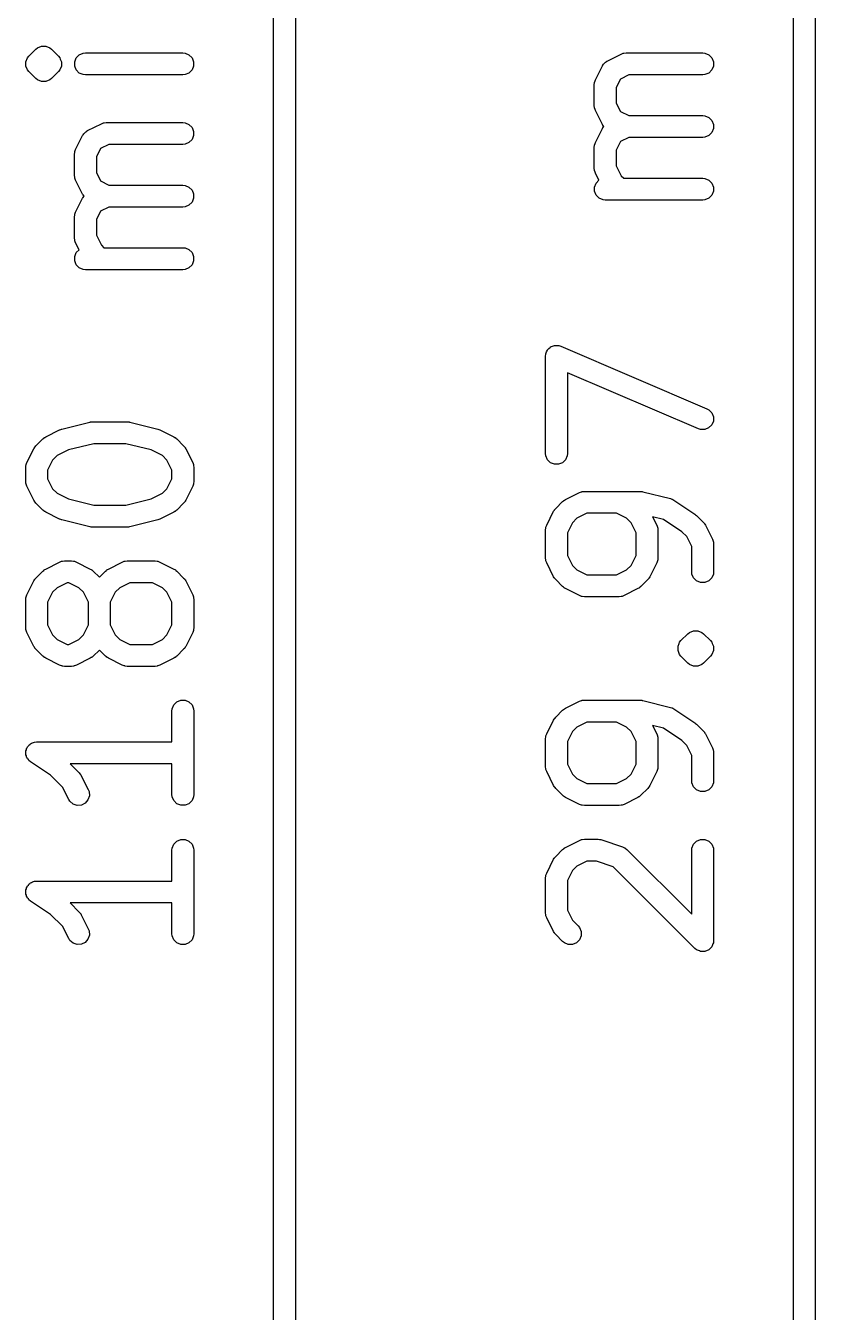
# Model space of a CAD drawing. Extents: x 0.01 to 1.92, y 0.01 to 1.48.
# Drawn here: x 1.6793 to 1.892, y 0.3537 to 0.7003 of the extents above; entities that cross this region are included whole.
import ezdxf

# ---------------------------------------------------------------- set-up
doc = ezdxf.new("R2010")
doc.units = 0
doc.header["$MEASUREMENT"] = 0
doc.layers.add('BLACK', color=7, linetype='CONTINUOUS')

msp = doc.modelspace()

# ---------------------------------------------------------------- linework, layer by layer
at = {"layer": 'BLACK', "linetype": 'CONTINUOUS'}
for p, q in [((1.74605, 0.02207), (1.74605, 1.17793)), ((1.75195, 1.17793), (1.75195, 0.02207)), ((1.88605, 0.02207), (1.88605, 1.17793)), ((1.89195, 1.17793), (1.89195, 0.02207)), ((1.68017, 0.69208), (1.68205, 0.69395)), ((1.68205, 0.69395), (1.68249, 0.69432)), ((1.68249, 0.69432), (1.68356, 0.69476)), ((1.68356, 0.69476), (1.68471, 0.69476)), ((1.68471, 0.69476), (1.68578, 0.69432)), ((1.68578, 0.69432), (1.68622, 0.69395)), ((1.68622, 0.69395), (1.6881, 0.69208)), ((1.67936, 0.69056), (1.67981, 0.69163)), ((1.67936, 0.68941), (1.67936, 0.69056)), ((1.67981, 0.69163), (1.68017, 0.69208)), ((1.6881, 0.69208), (1.68847, 0.69163)), ((1.68847, 0.69163), (1.68861, 0.69129)), ((1.68861, 0.69129), (1.68891, 0.69056)), ((1.68891, 0.69056), (1.68891, 0.68941)), ((1.69249, 0.69056), (1.69293, 0.69163)), ((1.69249, 0.68941), (1.69249, 0.69056)), ((1.69293, 0.69163), (1.69374, 0.69244)), ((1.69374, 0.69244), (1.69481, 0.69288)), ((1.69481, 0.69288), (1.69538, 0.69294)), ((1.69538, 0.69294), (1.72163, 0.69294)), ((1.72163, 0.69294), (1.72221, 0.69288)), ((1.72221, 0.69288), (1.72327, 0.69244)), ((1.72327, 0.69244), (1.72409, 0.69163)), ((1.72409, 0.69163), (1.72453, 0.69056)), ((1.72453, 0.69056), (1.72453, 0.68941)), ((1.83474, 0.68963), (1.83493, 0.68992)), ((1.83493, 0.68992), (1.83521, 0.69017)), ((1.83521, 0.69017), (1.83545, 0.69045)), ((1.83545, 0.69045), (1.83574, 0.69063)), ((1.83574, 0.69063), (1.8358, 0.69068)), ((1.8358, 0.69068), (1.83584, 0.69069)), ((1.83584, 0.69069), (1.83594, 0.69076)), ((1.83594, 0.69076), (1.83969, 0.69263)), ((1.83969, 0.69263), (1.84023, 0.69284)), ((1.84023, 0.69284), (1.84033, 0.69284)), ((1.84033, 0.69284), (1.84043, 0.69288)), ((1.84043, 0.69288), (1.84101, 0.69294)), ((1.84101, 0.69294), (1.86163, 0.69294)), ((1.86163, 0.69294), (1.86221, 0.69288)), ((1.86221, 0.69288), (1.86327, 0.69244)), ((1.86327, 0.69244), (1.86409, 0.69163)), ((1.86409, 0.69163), (1.86453, 0.69056)), ((1.86453, 0.69056), (1.86453, 0.68941)), ((1.67981, 0.68835), (1.67936, 0.68941)), ((1.68017, 0.6879), (1.67981, 0.68835)), ((1.68205, 0.68603), (1.68017, 0.6879)), ((1.6881, 0.6879), (1.68622, 0.68603)), ((1.68847, 0.68835), (1.6881, 0.6879)), ((1.68891, 0.68941), (1.68847, 0.68835)), ((1.69293, 0.68835), (1.69249, 0.68941)), ((1.69374, 0.68753), (1.69293, 0.68835)), ((1.69481, 0.68709), (1.69374, 0.68753)), ((1.69538, 0.68704), (1.69481, 0.68709)), ((1.72163, 0.68704), (1.69538, 0.68704)), ((1.72221, 0.68709), (1.72163, 0.68704)), ((1.72327, 0.68753), (1.72221, 0.68709)), ((1.72409, 0.68835), (1.72327, 0.68753)), ((1.72453, 0.68941), (1.72409, 0.68835)), ((1.83274, 0.68568), (1.83462, 0.68943)), ((1.83462, 0.68943), (1.83468, 0.68953)), ((1.83468, 0.68953), (1.83469, 0.68958)), ((1.83469, 0.68958), (1.83474, 0.68963)), ((1.84171, 0.68704), (1.83946, 0.68591)), ((1.86163, 0.68704), (1.84171, 0.68704)), ((1.86221, 0.68709), (1.86163, 0.68704)), ((1.86327, 0.68753), (1.86221, 0.68709)), ((1.86409, 0.68835), (1.86327, 0.68753)), ((1.86453, 0.68941), (1.86409, 0.68835)), ((1.68249, 0.68566), (1.68205, 0.68603)), ((1.68356, 0.68522), (1.68249, 0.68566)), ((1.68471, 0.68522), (1.68356, 0.68522)), ((1.68356, 0.68522), (1.68356, 0.68522)), ((1.68578, 0.68566), (1.68471, 0.68522)), ((1.68622, 0.68603), (1.68578, 0.68566)), ((1.83243, 0.68436), (1.83249, 0.68494)), ((1.83243, 0.67874), (1.83243, 0.68436)), ((1.83249, 0.68494), (1.83253, 0.68504)), ((1.83253, 0.68504), (1.83254, 0.68514)), ((1.83254, 0.68514), (1.83274, 0.68568)), ((1.83946, 0.68591), (1.83834, 0.68367)), ((1.83834, 0.68367), (1.83834, 0.67944)), ((1.83834, 0.67944), (1.83946, 0.67719)), ((1.83249, 0.67816), (1.83243, 0.67874)), ((1.83253, 0.67807), (1.83249, 0.67816)), ((1.83254, 0.67796), (1.83253, 0.67807)), ((1.83274, 0.67742), (1.83254, 0.67796)), ((1.83462, 0.67367), (1.83274, 0.67742)), ((1.83946, 0.67719), (1.84171, 0.67607)), ((1.84171, 0.67607), (1.86163, 0.67607)), ((1.86163, 0.67607), (1.86221, 0.67601)), ((1.86221, 0.67601), (1.86327, 0.67557)), ((1.69594, 0.67201), (1.69969, 0.67388)), ((1.69969, 0.67388), (1.70023, 0.67409)), ((1.70023, 0.67409), (1.70033, 0.6741)), ((1.70033, 0.6741), (1.70043, 0.67414)), ((1.70043, 0.67414), (1.70101, 0.67419)), ((1.70101, 0.67419), (1.72163, 0.67419)), ((1.72163, 0.67419), (1.72221, 0.67414)), ((1.72221, 0.67414), (1.72327, 0.6737)), ((1.72327, 0.6737), (1.72409, 0.67288)), ((1.72409, 0.67288), (1.72453, 0.67182)), ((1.83274, 0.66881), (1.83462, 0.67256)), ((1.83468, 0.67357), (1.83462, 0.67367)), ((1.83462, 0.67256), (1.83468, 0.67266)), ((1.83469, 0.67353), (1.83468, 0.67357)), ((1.83468, 0.67266), (1.83469, 0.6727)), ((1.83474, 0.67347), (1.83469, 0.67353)), ((1.83469, 0.6727), (1.83474, 0.67276)), ((1.83493, 0.67318), (1.83474, 0.67347)), ((1.83474, 0.67276), (1.83493, 0.67305)), ((1.835, 0.67312), (1.83493, 0.67318)), ((1.83493, 0.67305), (1.835, 0.67312)), ((1.86327, 0.67557), (1.86409, 0.67476)), ((1.86409, 0.67476), (1.86453, 0.67369)), ((1.86453, 0.67254), (1.86409, 0.67148)), ((1.86453, 0.67369), (1.86453, 0.67254)), ((1.69274, 0.66694), (1.69462, 0.67069)), ((1.69462, 0.67069), (1.69468, 0.67078)), ((1.69468, 0.67078), (1.69469, 0.67083)), ((1.69469, 0.67083), (1.69474, 0.67089)), ((1.69474, 0.67089), (1.69493, 0.67118)), ((1.69493, 0.67118), (1.69521, 0.67142)), ((1.69521, 0.67142), (1.69545, 0.6717)), ((1.69545, 0.6717), (1.69574, 0.67188)), ((1.69574, 0.67188), (1.6958, 0.67193)), ((1.6958, 0.67193), (1.69584, 0.67195)), ((1.69584, 0.67195), (1.69594, 0.67201)), ((1.72409, 0.6696), (1.72327, 0.66879)), ((1.72453, 0.67067), (1.72409, 0.6696)), ((1.72453, 0.67182), (1.72453, 0.67067)), ((1.83946, 0.66904), (1.83834, 0.66679)), ((1.84171, 0.67016), (1.83946, 0.66904)), ((1.86163, 0.67016), (1.84171, 0.67016)), ((1.86221, 0.67022), (1.86163, 0.67016)), ((1.86327, 0.67066), (1.86221, 0.67022)), ((1.86409, 0.67148), (1.86327, 0.67066)), ((1.69243, 0.66562), (1.69249, 0.66619)), ((1.69243, 0.65999), (1.69243, 0.66562)), ((1.69249, 0.66619), (1.69253, 0.66629)), ((1.69253, 0.66629), (1.69254, 0.6664)), ((1.69254, 0.6664), (1.69274, 0.66694)), ((1.69946, 0.66717), (1.69834, 0.66492)), ((1.70171, 0.66829), (1.69946, 0.66717)), ((1.72163, 0.66829), (1.70171, 0.66829)), ((1.72221, 0.66835), (1.72163, 0.66829)), ((1.72327, 0.66879), (1.72221, 0.66835)), ((1.83243, 0.66749), (1.83249, 0.66807)), ((1.83243, 0.66187), (1.83243, 0.66749)), ((1.83249, 0.66807), (1.83253, 0.66817)), ((1.83253, 0.66817), (1.83254, 0.66827)), ((1.83254, 0.66827), (1.83274, 0.66881)), ((1.83834, 0.66679), (1.83834, 0.66256)), ((1.69834, 0.66492), (1.69834, 0.66069)), ((1.83834, 0.66256), (1.83969, 0.65987)), ((1.69249, 0.65942), (1.69243, 0.65999)), ((1.69253, 0.65932), (1.69249, 0.65942)), ((1.69254, 0.65921), (1.69253, 0.65932)), ((1.69274, 0.65867), (1.69254, 0.65921)), ((1.69462, 0.65492), (1.69274, 0.65867)), ((1.69834, 0.66069), (1.69946, 0.65844)), ((1.83249, 0.66129), (1.83243, 0.66187)), ((1.83253, 0.66119), (1.83249, 0.66129)), ((1.83254, 0.66109), (1.83253, 0.66119)), ((1.83274, 0.66055), (1.83254, 0.66109)), ((1.83369, 0.65865), (1.83274, 0.66055)), ((1.83293, 0.65788), (1.83369, 0.65865)), ((1.83969, 0.65987), (1.84036, 0.6592)), ((1.84036, 0.6592), (1.86163, 0.6592)), ((1.86163, 0.6592), (1.86221, 0.65914)), ((1.86221, 0.65914), (1.86327, 0.6587)), ((1.86327, 0.6587), (1.86409, 0.65788)), ((1.69946, 0.65844), (1.70171, 0.65732)), ((1.70171, 0.65732), (1.72163, 0.65732)), ((1.72163, 0.65732), (1.72221, 0.65726)), ((1.72221, 0.65726), (1.72327, 0.65682)), ((1.72327, 0.65682), (1.72409, 0.65601)), ((1.72409, 0.65601), (1.72453, 0.65494)), ((1.83249, 0.65682), (1.83293, 0.65788)), ((1.83249, 0.65567), (1.83249, 0.65682)), ((1.83293, 0.6546), (1.83249, 0.65567)), ((1.86409, 0.65788), (1.86453, 0.65682)), ((1.86453, 0.65567), (1.86409, 0.6546)), ((1.86453, 0.65682), (1.86453, 0.65567)), ((1.69274, 0.65006), (1.69462, 0.65381)), ((1.69468, 0.65483), (1.69462, 0.65492)), ((1.69462, 0.65381), (1.69468, 0.65391)), ((1.69469, 0.65478), (1.69468, 0.65483)), ((1.69468, 0.65391), (1.69469, 0.65396)), ((1.69474, 0.65472), (1.69469, 0.65478)), ((1.69469, 0.65396), (1.69474, 0.65401)), ((1.69493, 0.65443), (1.69474, 0.65472)), ((1.69474, 0.65401), (1.69493, 0.6543)), ((1.695, 0.65437), (1.69493, 0.65443)), ((1.69493, 0.6543), (1.695, 0.65437)), ((1.72327, 0.65191), (1.72221, 0.65147)), ((1.72409, 0.65273), (1.72327, 0.65191)), ((1.72453, 0.65379), (1.72409, 0.65273)), ((1.72453, 0.65494), (1.72453, 0.65379)), ((1.83374, 0.65379), (1.83293, 0.6546)), ((1.83481, 0.65335), (1.83374, 0.65379)), ((1.83538, 0.65329), (1.83481, 0.65335)), ((1.86163, 0.65329), (1.83538, 0.65329)), ((1.86221, 0.65335), (1.86163, 0.65329)), ((1.86327, 0.65379), (1.86221, 0.65335)), ((1.86409, 0.6546), (1.86327, 0.65379)), ((1.69243, 0.64874), (1.69249, 0.64932)), ((1.69243, 0.64312), (1.69243, 0.64874)), ((1.69249, 0.64932), (1.69253, 0.64942)), ((1.69253, 0.64942), (1.69254, 0.64952)), ((1.69254, 0.64952), (1.69274, 0.65006)), ((1.69946, 0.65029), (1.69834, 0.64805)), ((1.70171, 0.65142), (1.69946, 0.65029)), ((1.72163, 0.65142), (1.70171, 0.65142)), ((1.72221, 0.65147), (1.72163, 0.65142)), ((1.69834, 0.64805), (1.69834, 0.64382)), ((1.69249, 0.64254), (1.69243, 0.64312)), ((1.69253, 0.64245), (1.69249, 0.64254)), ((1.69254, 0.64234), (1.69253, 0.64245)), ((1.69274, 0.6418), (1.69254, 0.64234)), ((1.69369, 0.6399), (1.69274, 0.6418)), ((1.69834, 0.64382), (1.69969, 0.64112)), ((1.69249, 0.63807), (1.69293, 0.63914)), ((1.69249, 0.63692), (1.69249, 0.63807)), ((1.69293, 0.63914), (1.69369, 0.6399)), ((1.69969, 0.64112), (1.70036, 0.64045)), ((1.70036, 0.64045), (1.72163, 0.64045)), ((1.72163, 0.64045), (1.72221, 0.64039)), ((1.72221, 0.64039), (1.72327, 0.63995)), ((1.72327, 0.63995), (1.72409, 0.63914)), ((1.72409, 0.63914), (1.72453, 0.63807)), ((1.72453, 0.63807), (1.72453, 0.63692)), ((1.69293, 0.63585), (1.69249, 0.63692)), ((1.69374, 0.63504), (1.69293, 0.63585)), ((1.69481, 0.6346), (1.69374, 0.63504)), ((1.69538, 0.63454), (1.69481, 0.6346)), ((1.72163, 0.63454), (1.69538, 0.63454)), ((1.72221, 0.6346), (1.72163, 0.63454)), ((1.72327, 0.63504), (1.72221, 0.6346)), ((1.72409, 0.63585), (1.72327, 0.63504)), ((1.72453, 0.63692), (1.72409, 0.63585)), ((1.82023, 0.61331), (1.82062, 0.6137)), ((1.82062, 0.6137), (1.82064, 0.61371)), ((1.82064, 0.61371), (1.82065, 0.61372)), ((1.82065, 0.61372), (1.82117, 0.61393)), ((1.82117, 0.61393), (1.82168, 0.61414)), ((1.82168, 0.61414), (1.8217, 0.61414)), ((1.8217, 0.61414), (1.82172, 0.61415)), ((1.82172, 0.61415), (1.82228, 0.61414)), ((1.82228, 0.61414), (1.82284, 0.61414)), ((1.82284, 0.61414), (1.82285, 0.61414)), ((1.82285, 0.61414), (1.82287, 0.61414)), ((1.82287, 0.61414), (1.82342, 0.61396)), ((1.82342, 0.61396), (1.86279, 0.59709)), ((1.81931, 0.61125), (1.81936, 0.61182)), ((1.81931, 0.585), (1.81931, 0.61125)), ((1.81936, 0.61182), (1.81937, 0.61184)), ((1.81937, 0.61186), (1.81959, 0.61237)), ((1.81937, 0.61184), (1.81937, 0.61186)), ((1.81959, 0.61237), (1.81981, 0.61289)), ((1.81981, 0.61289), (1.81982, 0.6129)), ((1.81982, 0.6129), (1.81983, 0.61292)), ((1.81983, 0.61292), (1.82023, 0.61331)), ((1.86047, 0.59166), (1.82521, 0.60677)), ((1.82521, 0.60677), (1.82521, 0.585)), ((1.86279, 0.59709), (1.8633, 0.59681)), ((1.8633, 0.59681), (1.86411, 0.59599)), ((1.68904, 0.59162), (1.69654, 0.59349)), ((1.69654, 0.59349), (1.69664, 0.59351)), ((1.69664, 0.59351), (1.69668, 0.59352)), ((1.69668, 0.59352), (1.6969, 0.59354)), ((1.6969, 0.59354), (1.69712, 0.59358)), ((1.69712, 0.59358), (1.69716, 0.59357)), ((1.69716, 0.59357), (1.69726, 0.59358)), ((1.69726, 0.59358), (1.70663, 0.59358)), ((1.70663, 0.59358), (1.70673, 0.59357)), ((1.70673, 0.59357), (1.70678, 0.59358)), ((1.70678, 0.59358), (1.70699, 0.59354)), ((1.70699, 0.59354), (1.70721, 0.59352)), ((1.70721, 0.59352), (1.70725, 0.59351)), ((1.70725, 0.59351), (1.70735, 0.59349)), ((1.70735, 0.59349), (1.71485, 0.59162)), ((1.86452, 0.59376), (1.86407, 0.59271)), ((1.86411, 0.59599), (1.86453, 0.59492)), ((1.86453, 0.59492), (1.86452, 0.59376)), ((1.6842, 0.58921), (1.68429, 0.58927)), ((1.68429, 0.58927), (1.68437, 0.58933)), ((1.68437, 0.58933), (1.68444, 0.58936)), ((1.68444, 0.58936), (1.68469, 0.58952)), ((1.68469, 0.58952), (1.68844, 0.59139)), ((1.68844, 0.59139), (1.68848, 0.59141)), ((1.68848, 0.59141), (1.6885, 0.59142)), ((1.6885, 0.59142), (1.68874, 0.59151)), ((1.68874, 0.59151), (1.68898, 0.5916)), ((1.68898, 0.5916), (1.689, 0.5916)), ((1.689, 0.5916), (1.68904, 0.59162)), ((1.71485, 0.59162), (1.71489, 0.5916)), ((1.71489, 0.5916), (1.71491, 0.5916)), ((1.71491, 0.5916), (1.71515, 0.59151)), ((1.71515, 0.59151), (1.71539, 0.59142)), ((1.71539, 0.59142), (1.71541, 0.59141)), ((1.71541, 0.59141), (1.71545, 0.59139)), ((1.71545, 0.59139), (1.7192, 0.58952)), ((1.7192, 0.58952), (1.71945, 0.58936)), ((1.71945, 0.58936), (1.71952, 0.58933)), ((1.71952, 0.58933), (1.7196, 0.58927)), ((1.7196, 0.58927), (1.71969, 0.58921)), ((1.86102, 0.59149), (1.86047, 0.59166)), ((1.86217, 0.59147), (1.86102, 0.59149)), ((1.86324, 0.5919), (1.86217, 0.59147)), ((1.86407, 0.59271), (1.86324, 0.5919)), ((1.67962, 0.58257), (1.68149, 0.58632)), ((1.68149, 0.58632), (1.68165, 0.58657)), ((1.68165, 0.58657), (1.68168, 0.58664)), ((1.68168, 0.58664), (1.68175, 0.58672)), ((1.68175, 0.58672), (1.6818, 0.58681)), ((1.6818, 0.58681), (1.68186, 0.58686)), ((1.68186, 0.58686), (1.68205, 0.58709)), ((1.68205, 0.58709), (1.68392, 0.58896)), ((1.68392, 0.58896), (1.68415, 0.58915)), ((1.68415, 0.58915), (1.6842, 0.58921)), ((1.69079, 0.58597), (1.68776, 0.58445)), ((1.69762, 0.58767), (1.69079, 0.58597)), ((1.70627, 0.58767), (1.69762, 0.58767)), ((1.7131, 0.58597), (1.70627, 0.58767)), ((1.71613, 0.58445), (1.7131, 0.58597)), ((1.71969, 0.58921), (1.71974, 0.58915)), ((1.71974, 0.58915), (1.71997, 0.58896)), ((1.71997, 0.58896), (1.72184, 0.58709)), ((1.72184, 0.58709), (1.72203, 0.58686)), ((1.72203, 0.58686), (1.72209, 0.58681)), ((1.72209, 0.58681), (1.72214, 0.58672)), ((1.72214, 0.58672), (1.72221, 0.58664)), ((1.72221, 0.58664), (1.72224, 0.58657)), ((1.72224, 0.58657), (1.7224, 0.58632)), ((1.7224, 0.58632), (1.72427, 0.58257)), ((1.67941, 0.58203), (1.67962, 0.58257)), ((1.68656, 0.58325), (1.68521, 0.58056)), ((1.68776, 0.58445), (1.68656, 0.58325)), ((1.71733, 0.58325), (1.71613, 0.58445)), ((1.71868, 0.58056), (1.71733, 0.58325)), ((1.72427, 0.58257), (1.72448, 0.58203)), ((1.81936, 0.58443), (1.81931, 0.585)), ((1.81981, 0.58336), (1.81936, 0.58443)), ((1.82062, 0.58255), (1.81981, 0.58336)), ((1.82168, 0.58211), (1.82062, 0.58255)), ((1.8239, 0.58255), (1.82284, 0.58211)), ((1.82472, 0.58336), (1.8239, 0.58255)), ((1.82516, 0.58443), (1.82472, 0.58336)), ((1.82521, 0.585), (1.82516, 0.58443)), ((1.67931, 0.58125), (1.67936, 0.58183)), ((1.67931, 0.5775), (1.67931, 0.58125)), ((1.67936, 0.58183), (1.67941, 0.58193)), ((1.67941, 0.58193), (1.67941, 0.58203)), ((1.68521, 0.58056), (1.68521, 0.5782)), ((1.71868, 0.5782), (1.71868, 0.58056)), ((1.72448, 0.58203), (1.72449, 0.58193)), ((1.72449, 0.58193), (1.72453, 0.58183)), ((1.72453, 0.58183), (1.72458, 0.58125)), ((1.72458, 0.58125), (1.72458, 0.5775)), ((1.82284, 0.58211), (1.82168, 0.58211)), ((1.67936, 0.57693), (1.67931, 0.5775)), ((1.67941, 0.57683), (1.67936, 0.57693)), ((1.67941, 0.57672), (1.67941, 0.57683)), ((1.67962, 0.57618), (1.67941, 0.57672)), ((1.68149, 0.57243), (1.67962, 0.57618)), ((1.68521, 0.5782), (1.68656, 0.5755)), ((1.68656, 0.5755), (1.68776, 0.57431)), ((1.71613, 0.57431), (1.71733, 0.5755)), ((1.71733, 0.5755), (1.71868, 0.5782)), ((1.72427, 0.57618), (1.7224, 0.57243)), ((1.72448, 0.57672), (1.72427, 0.57618)), ((1.72449, 0.57683), (1.72448, 0.57672)), ((1.72453, 0.57693), (1.72449, 0.57683)), ((1.72458, 0.5775), (1.72453, 0.57693)), ((1.68165, 0.57218), (1.68149, 0.57243)), ((1.68168, 0.57211), (1.68165, 0.57218)), ((1.68175, 0.57203), (1.68168, 0.57211)), ((1.6818, 0.57194), (1.68175, 0.57203)), ((1.68186, 0.57189), (1.6818, 0.57194)), ((1.68776, 0.57431), (1.69079, 0.57279)), ((1.69079, 0.57279), (1.69762, 0.57108)), ((1.70627, 0.57108), (1.7131, 0.57279)), ((1.7131, 0.57279), (1.71613, 0.57431)), ((1.72209, 0.57194), (1.72203, 0.57189)), ((1.72214, 0.57203), (1.72209, 0.57194)), ((1.72221, 0.57211), (1.72214, 0.57203)), ((1.72224, 0.57218), (1.72221, 0.57211)), ((1.7224, 0.57243), (1.72224, 0.57218)), ((1.82205, 0.57022), (1.82392, 0.57209)), ((1.82392, 0.57209), (1.82415, 0.57228)), ((1.82415, 0.57228), (1.8242, 0.57234)), ((1.8242, 0.57234), (1.82429, 0.57239)), ((1.82429, 0.57239), (1.82437, 0.57246)), ((1.82437, 0.57246), (1.82444, 0.57249)), ((1.82444, 0.57249), (1.82469, 0.57264)), ((1.82469, 0.57264), (1.82844, 0.57452)), ((1.82844, 0.57452), (1.82898, 0.57473)), ((1.82898, 0.57473), (1.82909, 0.57473)), ((1.82909, 0.57473), (1.82918, 0.57477)), ((1.82918, 0.57477), (1.82976, 0.57483)), ((1.82976, 0.57483), (1.84476, 0.57483)), ((1.84476, 0.57483), (1.84486, 0.57482)), ((1.84486, 0.57482), (1.8449, 0.57483)), ((1.8449, 0.57483), (1.84512, 0.5748)), ((1.84512, 0.5748), (1.84533, 0.57477)), ((1.84533, 0.57477), (1.84537, 0.57476)), ((1.84537, 0.57476), (1.84547, 0.57474)), ((1.84547, 0.57474), (1.85297, 0.57287)), ((1.85297, 0.57287), (1.85331, 0.57275)), ((1.85331, 0.57275), (1.85338, 0.57273)), ((1.85338, 0.57273), (1.85345, 0.5727)), ((1.85345, 0.5727), (1.85352, 0.57267)), ((1.85352, 0.57267), (1.85358, 0.57263)), ((1.85358, 0.57263), (1.85389, 0.57246)), ((1.85389, 0.57246), (1.85952, 0.56871)), ((1.68205, 0.57167), (1.68186, 0.57189)), ((1.68392, 0.56979), (1.68205, 0.57167)), ((1.68415, 0.5696), (1.68392, 0.56979)), ((1.6842, 0.56955), (1.68415, 0.5696)), ((1.68429, 0.56949), (1.6842, 0.56955)), ((1.68437, 0.56942), (1.68429, 0.56949)), ((1.68444, 0.56939), (1.68437, 0.56942)), ((1.68469, 0.56924), (1.68444, 0.56939)), ((1.68844, 0.56736), (1.68469, 0.56924)), ((1.69762, 0.57108), (1.70627, 0.57108)), ((1.7192, 0.56924), (1.71545, 0.56736)), ((1.71945, 0.56939), (1.7192, 0.56924)), ((1.71952, 0.56942), (1.71945, 0.56939)), ((1.7196, 0.56949), (1.71952, 0.56942)), ((1.71969, 0.56955), (1.7196, 0.56949)), ((1.71974, 0.5696), (1.71969, 0.56955)), ((1.71997, 0.56979), (1.71974, 0.5696)), ((1.72184, 0.57167), (1.71997, 0.56979)), ((1.72203, 0.57189), (1.72184, 0.57167)), ((1.81962, 0.5657), (1.82149, 0.56945)), ((1.82149, 0.56945), (1.82165, 0.5697)), ((1.82165, 0.5697), (1.82168, 0.56977)), ((1.82168, 0.56977), (1.82175, 0.56985)), ((1.82175, 0.56985), (1.8218, 0.56994)), ((1.8218, 0.56994), (1.82186, 0.56999)), ((1.82186, 0.56999), (1.82205, 0.57022)), ((1.83046, 0.56893), (1.82776, 0.56758)), ((1.83844, 0.56893), (1.83046, 0.56893)), ((1.84113, 0.56758), (1.83844, 0.56893)), ((1.85952, 0.56871), (1.85952, 0.56871)), ((1.85952, 0.56871), (1.85952, 0.56871)), ((1.85952, 0.56871), (1.85974, 0.56853)), ((1.85974, 0.56853), (1.85997, 0.56834)), ((1.68848, 0.56735), (1.68844, 0.56736)), ((1.6885, 0.56733), (1.68848, 0.56735)), ((1.68874, 0.56725), (1.6885, 0.56733)), ((1.68898, 0.56716), (1.68874, 0.56725)), ((1.689, 0.56715), (1.68898, 0.56716)), ((1.68904, 0.56714), (1.689, 0.56715)), ((1.69654, 0.56526), (1.68904, 0.56714)), ((1.69664, 0.56525), (1.69654, 0.56526)), ((1.69668, 0.56523), (1.69664, 0.56525)), ((1.6969, 0.56521), (1.69668, 0.56523)), ((1.69712, 0.56518), (1.6969, 0.56521)), ((1.69716, 0.56519), (1.69712, 0.56518)), ((1.69726, 0.56518), (1.69716, 0.56519)), ((1.70663, 0.56518), (1.69726, 0.56518)), ((1.70673, 0.56519), (1.70663, 0.56518)), ((1.70678, 0.56518), (1.70673, 0.56519)), ((1.70699, 0.56521), (1.70678, 0.56518)), ((1.70721, 0.56523), (1.70699, 0.56521)), ((1.70725, 0.56525), (1.70721, 0.56523)), ((1.70735, 0.56526), (1.70725, 0.56525)), ((1.71485, 0.56714), (1.70735, 0.56526)), ((1.71489, 0.56715), (1.71485, 0.56714)), ((1.71491, 0.56716), (1.71489, 0.56715)), ((1.71515, 0.56725), (1.71491, 0.56716)), ((1.71539, 0.56733), (1.71515, 0.56725)), ((1.71541, 0.56735), (1.71539, 0.56733)), ((1.71545, 0.56736), (1.71541, 0.56735)), ((1.81936, 0.56496), (1.81941, 0.56505)), ((1.81941, 0.56516), (1.81962, 0.5657)), ((1.81941, 0.56505), (1.81941, 0.56516)), ((1.82656, 0.56638), (1.82521, 0.56368)), ((1.82776, 0.56758), (1.82656, 0.56638)), ((1.84233, 0.56638), (1.84113, 0.56758)), ((1.84368, 0.56368), (1.84233, 0.56638)), ((1.85104, 0.56726), (1.84813, 0.56799)), ((1.84813, 0.56799), (1.84927, 0.5657)), ((1.84927, 0.5657), (1.84948, 0.56516)), ((1.84948, 0.56516), (1.84949, 0.56505)), ((1.84949, 0.56505), (1.84953, 0.56496)), ((1.856, 0.56396), (1.85104, 0.56726)), ((1.85997, 0.56834), (1.85997, 0.56834)), ((1.85997, 0.56834), (1.85997, 0.56834)), ((1.85997, 0.56834), (1.86184, 0.56647)), ((1.86184, 0.56647), (1.86203, 0.56624)), ((1.86203, 0.56624), (1.86209, 0.56619)), ((1.86209, 0.56619), (1.86214, 0.5661)), ((1.86214, 0.5661), (1.86221, 0.56602)), ((1.86221, 0.56602), (1.86224, 0.56595)), ((1.86224, 0.56595), (1.8624, 0.5657)), ((1.8624, 0.5657), (1.86427, 0.56195)), ((1.81931, 0.56438), (1.81936, 0.56496)), ((1.81931, 0.55688), (1.81931, 0.56438)), ((1.82521, 0.56368), (1.82521, 0.55758)), ((1.84368, 0.55758), (1.84368, 0.56368)), ((1.84953, 0.56496), (1.84959, 0.56438)), ((1.84959, 0.56438), (1.84959, 0.55688)), ((1.85733, 0.56263), (1.856, 0.56396)), ((1.85868, 0.55993), (1.85733, 0.56263)), ((1.86427, 0.56195), (1.86448, 0.56141)), ((1.85868, 0.55313), (1.85868, 0.55993)), ((1.86448, 0.56141), (1.86449, 0.5613)), ((1.86449, 0.5613), (1.86453, 0.56121)), ((1.86453, 0.56121), (1.86458, 0.56063)), ((1.86458, 0.56063), (1.86458, 0.55313)), ((1.68469, 0.5539), (1.68844, 0.55577)), ((1.68844, 0.55577), (1.68898, 0.55598)), ((1.68898, 0.55598), (1.68909, 0.55599)), ((1.68909, 0.55599), (1.68918, 0.55603)), ((1.68918, 0.55603), (1.68976, 0.55608)), ((1.68976, 0.55608), (1.69163, 0.55608)), ((1.69163, 0.55608), (1.69221, 0.55603)), ((1.69221, 0.55603), (1.69231, 0.55599)), ((1.69231, 0.55599), (1.69241, 0.55598)), ((1.69241, 0.55598), (1.69295, 0.55577)), ((1.69295, 0.55577), (1.6967, 0.5539)), ((1.70156, 0.5539), (1.70531, 0.55577)), ((1.70531, 0.55577), (1.70585, 0.55598)), ((1.70585, 0.55598), (1.70596, 0.55599)), ((1.70596, 0.55599), (1.70606, 0.55603)), ((1.70606, 0.55603), (1.70663, 0.55608)), ((1.70663, 0.55608), (1.71413, 0.55608)), ((1.71413, 0.55608), (1.71471, 0.55603)), ((1.71471, 0.55603), (1.71481, 0.55599)), ((1.71481, 0.55599), (1.71491, 0.55598)), ((1.71491, 0.55598), (1.71545, 0.55577)), ((1.71545, 0.55577), (1.7192, 0.5539)), ((1.81936, 0.5563), (1.81931, 0.55688)), ((1.81941, 0.55621), (1.81936, 0.5563)), ((1.81941, 0.5561), (1.81941, 0.55621)), ((1.81962, 0.55556), (1.81941, 0.5561)), ((1.82149, 0.55181), (1.81962, 0.55556)), ((1.82521, 0.55758), (1.82656, 0.55488)), ((1.82656, 0.55488), (1.82776, 0.55368)), ((1.84113, 0.55368), (1.84233, 0.55488)), ((1.84233, 0.55488), (1.84368, 0.55758)), ((1.84927, 0.55556), (1.8474, 0.55181)), ((1.84948, 0.5561), (1.84927, 0.55556)), ((1.84949, 0.55621), (1.84948, 0.5561)), ((1.84953, 0.5563), (1.84949, 0.55621)), ((1.84959, 0.55688), (1.84953, 0.5563)), ((1.68175, 0.5511), (1.6818, 0.55119)), ((1.6818, 0.55119), (1.68186, 0.55124)), ((1.68186, 0.55124), (1.68205, 0.55147)), ((1.68205, 0.55147), (1.68392, 0.55334)), ((1.68392, 0.55334), (1.68415, 0.55353)), ((1.68415, 0.55353), (1.6842, 0.55359)), ((1.6842, 0.55359), (1.68429, 0.55364)), ((1.68429, 0.55364), (1.68437, 0.55371)), ((1.68437, 0.55371), (1.68444, 0.55374)), ((1.68444, 0.55374), (1.68469, 0.5539)), ((1.6967, 0.5539), (1.69695, 0.55374)), ((1.69695, 0.55374), (1.69702, 0.55371)), ((1.69702, 0.55371), (1.69711, 0.55364)), ((1.69711, 0.55364), (1.69719, 0.55359)), ((1.69719, 0.55359), (1.69725, 0.55353)), ((1.69725, 0.55353), (1.69747, 0.55334)), ((1.69747, 0.55334), (1.69913, 0.55168)), ((1.69913, 0.55168), (1.7008, 0.55334)), ((1.7008, 0.55334), (1.70102, 0.55353)), ((1.70102, 0.55353), (1.70107, 0.55359)), ((1.70107, 0.55359), (1.70116, 0.55364)), ((1.70116, 0.55364), (1.70124, 0.55371)), ((1.70124, 0.55371), (1.70131, 0.55374)), ((1.70131, 0.55374), (1.70156, 0.5539)), ((1.7192, 0.5539), (1.71945, 0.55374)), ((1.71945, 0.55374), (1.71952, 0.55371)), ((1.71952, 0.55371), (1.7196, 0.55364)), ((1.7196, 0.55364), (1.71969, 0.55359)), ((1.71969, 0.55359), (1.71974, 0.55353)), ((1.71974, 0.55353), (1.71997, 0.55334)), ((1.71997, 0.55334), (1.72184, 0.55147)), ((1.72184, 0.55147), (1.72203, 0.55124)), ((1.72203, 0.55124), (1.72209, 0.55119)), ((1.72209, 0.55119), (1.72214, 0.5511)), ((1.82165, 0.55156), (1.82149, 0.55181)), ((1.82168, 0.55149), (1.82165, 0.55156)), ((1.82175, 0.55141), (1.82168, 0.55149)), ((1.8218, 0.55132), (1.82175, 0.55141)), ((1.82186, 0.55127), (1.8218, 0.55132)), ((1.82205, 0.55104), (1.82186, 0.55127)), ((1.82776, 0.55368), (1.83046, 0.55233)), ((1.83046, 0.55233), (1.83844, 0.55233)), ((1.83844, 0.55233), (1.84113, 0.55368)), ((1.84703, 0.55127), (1.84685, 0.55104)), ((1.84709, 0.55132), (1.84703, 0.55127)), ((1.84715, 0.55141), (1.84709, 0.55132)), ((1.84721, 0.55149), (1.84715, 0.55141)), ((1.84724, 0.55156), (1.84721, 0.55149)), ((1.8474, 0.55181), (1.84724, 0.55156)), ((1.85873, 0.55255), (1.85868, 0.55313)), ((1.85918, 0.55149), (1.85873, 0.55255)), ((1.85999, 0.55068), (1.85918, 0.55149)), ((1.86409, 0.55149), (1.86327, 0.55068)), ((1.86453, 0.55255), (1.86409, 0.55149)), ((1.86458, 0.55313), (1.86453, 0.55255)), ((1.67962, 0.54695), (1.68149, 0.5507)), ((1.68149, 0.5507), (1.68165, 0.55095)), ((1.68165, 0.55095), (1.68168, 0.55102)), ((1.68168, 0.55102), (1.68175, 0.5511)), ((1.68776, 0.54883), (1.68656, 0.54763)), ((1.69046, 0.55018), (1.68776, 0.54883)), ((1.69094, 0.55018), (1.69046, 0.55018)), ((1.69363, 0.54883), (1.69094, 0.55018)), ((1.69483, 0.54763), (1.69363, 0.54883)), ((1.70463, 0.54883), (1.70343, 0.54763)), ((1.70733, 0.55018), (1.70463, 0.54883)), ((1.71343, 0.55018), (1.70733, 0.55018)), ((1.71613, 0.54883), (1.71343, 0.55018)), ((1.71733, 0.54763), (1.71613, 0.54883)), ((1.72214, 0.5511), (1.72221, 0.55102)), ((1.72221, 0.55102), (1.72224, 0.55095)), ((1.72224, 0.55095), (1.7224, 0.5507)), ((1.7224, 0.5507), (1.72427, 0.54695)), ((1.82392, 0.54917), (1.82205, 0.55104)), ((1.82415, 0.54898), (1.82392, 0.54917)), ((1.8242, 0.54892), (1.82415, 0.54898)), ((1.82429, 0.54887), (1.8242, 0.54892)), ((1.82437, 0.5488), (1.82429, 0.54887)), ((1.82444, 0.54877), (1.82437, 0.5488)), ((1.82469, 0.54862), (1.82444, 0.54877)), ((1.82844, 0.54674), (1.82469, 0.54862)), ((1.8442, 0.54862), (1.84045, 0.54674)), ((1.84445, 0.54877), (1.8442, 0.54862)), ((1.84452, 0.5488), (1.84445, 0.54877)), ((1.8446, 0.54887), (1.84452, 0.5488)), ((1.84469, 0.54892), (1.8446, 0.54887)), ((1.84474, 0.54898), (1.84469, 0.54892)), ((1.84497, 0.54917), (1.84474, 0.54898)), ((1.84685, 0.55104), (1.84497, 0.54917)), ((1.86105, 0.55023), (1.85999, 0.55068)), ((1.86221, 0.55023), (1.86105, 0.55023)), ((1.86327, 0.55068), (1.86221, 0.55023)), ((1.67931, 0.54563), (1.67936, 0.54621)), ((1.67931, 0.53813), (1.67931, 0.54563)), ((1.67936, 0.54621), (1.67941, 0.54631)), ((1.67941, 0.54641), (1.67962, 0.54695)), ((1.67941, 0.54631), (1.67941, 0.54641)), ((1.68656, 0.54763), (1.68521, 0.54493)), ((1.68521, 0.54493), (1.68521, 0.53883)), ((1.69618, 0.54493), (1.69483, 0.54763)), ((1.69618, 0.53883), (1.69618, 0.54493)), ((1.70343, 0.54763), (1.70209, 0.54493)), ((1.70209, 0.54493), (1.70209, 0.53883)), ((1.71868, 0.54493), (1.71733, 0.54763)), ((1.71868, 0.53883), (1.71868, 0.54493)), ((1.72427, 0.54695), (1.72448, 0.54641)), ((1.72448, 0.54641), (1.72449, 0.54631)), ((1.72449, 0.54631), (1.72453, 0.54621)), ((1.72453, 0.54621), (1.72458, 0.54563)), ((1.72458, 0.54563), (1.72458, 0.53813)), ((1.82898, 0.54653), (1.82844, 0.54674)), ((1.82909, 0.54653), (1.82898, 0.54653)), ((1.82918, 0.54649), (1.82909, 0.54653)), ((1.82976, 0.54643), (1.82918, 0.54649)), ((1.83913, 0.54643), (1.82976, 0.54643)), ((1.83971, 0.54649), (1.83913, 0.54643)), ((1.83981, 0.54653), (1.83971, 0.54649)), ((1.83991, 0.54653), (1.83981, 0.54653)), ((1.84045, 0.54674), (1.83991, 0.54653)), ((1.67936, 0.53756), (1.67931, 0.53813)), ((1.67941, 0.53746), (1.67936, 0.53756)), ((1.67941, 0.53735), (1.67941, 0.53746)), ((1.67962, 0.53681), (1.67941, 0.53735)), ((1.68521, 0.53883), (1.68656, 0.53613)), ((1.69483, 0.53613), (1.69618, 0.53883)), ((1.70209, 0.53883), (1.70343, 0.53613)), ((1.71733, 0.53613), (1.71868, 0.53883)), ((1.72448, 0.53735), (1.72427, 0.53681)), ((1.72449, 0.53746), (1.72448, 0.53735)), ((1.72453, 0.53756), (1.72449, 0.53746)), ((1.72458, 0.53813), (1.72453, 0.53756)), ((1.85812, 0.53684), (1.85918, 0.53728)), ((1.85918, 0.53728), (1.86033, 0.53728)), ((1.86033, 0.53728), (1.8614, 0.53684)), ((1.68149, 0.53306), (1.67962, 0.53681)), ((1.68656, 0.53613), (1.68776, 0.53494)), ((1.68776, 0.53494), (1.69046, 0.53359)), ((1.69094, 0.53359), (1.69363, 0.53494)), ((1.69363, 0.53494), (1.69483, 0.53613)), ((1.70343, 0.53613), (1.70463, 0.53494)), ((1.70463, 0.53494), (1.70733, 0.53359)), ((1.71343, 0.53359), (1.71613, 0.53494)), ((1.71613, 0.53494), (1.71733, 0.53613)), ((1.72427, 0.53681), (1.7224, 0.53306)), ((1.85499, 0.53308), (1.85528, 0.53381)), ((1.85528, 0.53381), (1.85543, 0.53415)), ((1.85543, 0.53415), (1.85579, 0.5346)), ((1.85543, 0.53415), (1.85543, 0.53415)), ((1.85579, 0.5346), (1.85767, 0.53647)), ((1.85767, 0.53647), (1.85812, 0.53684)), ((1.8614, 0.53684), (1.8614, 0.53684)), ((1.8614, 0.53684), (1.86184, 0.53647)), ((1.86184, 0.53647), (1.86372, 0.5346)), ((1.86372, 0.5346), (1.86409, 0.53415)), ((1.86409, 0.53415), (1.86423, 0.53381)), ((1.86423, 0.53381), (1.86453, 0.53308)), ((1.68165, 0.53281), (1.68149, 0.53306)), ((1.68168, 0.53274), (1.68165, 0.53281)), ((1.68175, 0.53266), (1.68168, 0.53274)), ((1.6818, 0.53257), (1.68175, 0.53266)), ((1.68186, 0.53252), (1.6818, 0.53257)), ((1.68205, 0.5323), (1.68186, 0.53252)), ((1.68392, 0.53042), (1.68205, 0.5323)), ((1.68415, 0.53023), (1.68392, 0.53042)), ((1.69046, 0.53359), (1.69094, 0.53359)), ((1.69747, 0.53042), (1.69725, 0.53023)), ((1.69913, 0.53208), (1.69747, 0.53042)), ((1.7008, 0.53042), (1.69913, 0.53208)), ((1.70102, 0.53023), (1.7008, 0.53042)), ((1.70733, 0.53359), (1.71343, 0.53359)), ((1.71997, 0.53042), (1.71974, 0.53023)), ((1.72184, 0.5323), (1.71997, 0.53042)), ((1.72203, 0.53252), (1.72184, 0.5323)), ((1.72209, 0.53257), (1.72203, 0.53252)), ((1.72214, 0.53266), (1.72209, 0.53257)), ((1.72221, 0.53274), (1.72214, 0.53266)), ((1.72224, 0.53281), (1.72221, 0.53274)), ((1.7224, 0.53306), (1.72224, 0.53281)), ((1.85499, 0.53193), (1.85499, 0.53308)), ((1.85543, 0.53087), (1.85499, 0.53193)), ((1.85579, 0.53042), (1.85543, 0.53087)), ((1.85543, 0.53087), (1.85543, 0.53087)), ((1.85767, 0.52855), (1.85579, 0.53042)), ((1.86372, 0.53042), (1.86184, 0.52855)), ((1.86409, 0.53087), (1.86372, 0.53042)), ((1.86453, 0.53193), (1.86409, 0.53087)), ((1.86453, 0.53308), (1.86453, 0.53193)), ((1.6842, 0.53018), (1.68415, 0.53023)), ((1.68429, 0.53012), (1.6842, 0.53018)), ((1.68437, 0.53005), (1.68429, 0.53012)), ((1.68444, 0.53002), (1.68437, 0.53005)), ((1.68469, 0.52987), (1.68444, 0.53002)), ((1.68844, 0.52799), (1.68469, 0.52987)), ((1.68898, 0.52779), (1.68844, 0.52799)), ((1.68909, 0.52778), (1.68898, 0.52779)), ((1.68918, 0.52774), (1.68909, 0.52778)), ((1.68976, 0.52768), (1.68918, 0.52774)), ((1.69163, 0.52768), (1.68976, 0.52768)), ((1.69221, 0.52774), (1.69163, 0.52768)), ((1.69231, 0.52778), (1.69221, 0.52774)), ((1.69241, 0.52779), (1.69231, 0.52778)), ((1.69295, 0.52799), (1.69241, 0.52779)), ((1.6967, 0.52987), (1.69295, 0.52799)), ((1.69695, 0.53002), (1.6967, 0.52987)), ((1.69702, 0.53005), (1.69695, 0.53002)), ((1.69711, 0.53012), (1.69702, 0.53005)), ((1.69719, 0.53018), (1.69711, 0.53012)), ((1.69725, 0.53023), (1.69719, 0.53018)), ((1.70107, 0.53018), (1.70102, 0.53023)), ((1.70116, 0.53012), (1.70107, 0.53018)), ((1.70124, 0.53005), (1.70116, 0.53012)), ((1.70131, 0.53002), (1.70124, 0.53005)), ((1.70156, 0.52987), (1.70131, 0.53002)), ((1.70531, 0.52799), (1.70156, 0.52987)), ((1.70585, 0.52779), (1.70531, 0.52799)), ((1.70596, 0.52778), (1.70585, 0.52779)), ((1.70606, 0.52774), (1.70596, 0.52778)), ((1.70663, 0.52768), (1.70606, 0.52774)), ((1.71413, 0.52768), (1.70663, 0.52768)), ((1.71471, 0.52774), (1.71413, 0.52768)), ((1.71481, 0.52778), (1.71471, 0.52774)), ((1.71491, 0.52779), (1.71481, 0.52778)), ((1.71545, 0.52799), (1.71491, 0.52779)), ((1.7192, 0.52987), (1.71545, 0.52799)), ((1.71945, 0.53002), (1.7192, 0.52987)), ((1.71952, 0.53005), (1.71945, 0.53002)), ((1.7196, 0.53012), (1.71952, 0.53005)), ((1.71969, 0.53018), (1.7196, 0.53012)), ((1.71974, 0.53023), (1.71969, 0.53018)), ((1.85812, 0.52818), (1.85767, 0.52855)), ((1.85918, 0.52774), (1.85812, 0.52818)), ((1.86033, 0.52774), (1.85918, 0.52774)), ((1.8614, 0.52818), (1.86033, 0.52774)), ((1.86184, 0.52855), (1.8614, 0.52818)), ((1.71873, 0.51621), (1.71918, 0.51728)), ((1.71918, 0.51728), (1.71999, 0.51809)), ((1.71999, 0.51809), (1.72105, 0.51853)), ((1.72105, 0.51853), (1.72221, 0.51853)), ((1.72221, 0.51853), (1.72327, 0.51809)), ((1.72327, 0.51809), (1.72409, 0.51728)), ((1.72409, 0.51728), (1.72453, 0.51621)), ((1.82469, 0.5164), (1.82844, 0.51828)), ((1.82844, 0.51828), (1.82898, 0.51848)), ((1.82898, 0.51848), (1.82909, 0.51849)), ((1.82909, 0.51849), (1.82918, 0.51853)), ((1.82918, 0.51853), (1.82976, 0.51859)), ((1.82976, 0.51859), (1.84476, 0.51859)), ((1.84476, 0.51859), (1.84486, 0.51858)), ((1.84486, 0.51858), (1.8449, 0.51858)), ((1.8449, 0.51858), (1.84512, 0.51855)), ((1.84512, 0.51855), (1.84533, 0.51853)), ((1.84533, 0.51853), (1.84537, 0.51851)), ((1.84537, 0.51851), (1.84547, 0.5185)), ((1.84547, 0.5185), (1.85297, 0.51663)), ((1.85297, 0.51663), (1.85331, 0.5165)), ((1.85331, 0.5165), (1.85338, 0.51649)), ((1.85338, 0.51649), (1.85345, 0.51646)), ((1.85345, 0.51646), (1.85352, 0.51643)), ((1.71868, 0.51564), (1.71873, 0.51621)), ((1.71868, 0.50734), (1.71868, 0.51564)), ((1.72453, 0.51621), (1.72458, 0.51564)), ((1.72458, 0.51564), (1.72458, 0.49314)), ((1.81962, 0.50946), (1.82149, 0.51321)), ((1.82149, 0.51321), (1.82165, 0.51345)), ((1.82165, 0.51345), (1.82168, 0.51353)), ((1.82168, 0.51353), (1.82175, 0.51361)), ((1.82175, 0.51361), (1.8218, 0.5137)), ((1.8218, 0.5137), (1.82186, 0.51375)), ((1.82186, 0.51375), (1.82205, 0.51397)), ((1.82205, 0.51397), (1.82392, 0.51585)), ((1.82392, 0.51585), (1.82415, 0.51603)), ((1.82415, 0.51603), (1.8242, 0.51609)), ((1.8242, 0.51609), (1.82429, 0.51615)), ((1.82429, 0.51615), (1.82437, 0.51622)), ((1.82437, 0.51622), (1.82444, 0.51625)), ((1.82444, 0.51625), (1.82469, 0.5164)), ((1.85352, 0.51643), (1.85358, 0.51639)), ((1.85358, 0.51639), (1.85389, 0.51622)), ((1.85389, 0.51622), (1.85952, 0.51247)), ((1.82656, 0.51014), (1.82521, 0.50744)), ((1.82776, 0.51133), (1.82656, 0.51014)), ((1.83046, 0.51268), (1.82776, 0.51133)), ((1.83844, 0.51268), (1.83046, 0.51268)), ((1.84113, 0.51133), (1.83844, 0.51268)), ((1.84233, 0.51014), (1.84113, 0.51133)), ((1.84368, 0.50744), (1.84233, 0.51014)), ((1.85104, 0.51102), (1.84813, 0.51175)), ((1.84813, 0.51175), (1.84927, 0.50946)), ((1.856, 0.50772), (1.85104, 0.51102)), ((1.85952, 0.51247), (1.85952, 0.51247)), ((1.85952, 0.51247), (1.85952, 0.51247)), ((1.85952, 0.51247), (1.85974, 0.51229)), ((1.85974, 0.51229), (1.85997, 0.5121)), ((1.85997, 0.5121), (1.85997, 0.5121)), ((1.85997, 0.5121), (1.85997, 0.5121)), ((1.85997, 0.5121), (1.86184, 0.51022)), ((1.86184, 0.51022), (1.86203, 0.51)), ((1.86203, 0.51), (1.86209, 0.50995)), ((1.86209, 0.50995), (1.86214, 0.50986)), ((1.86214, 0.50986), (1.86221, 0.50978)), ((1.86221, 0.50978), (1.86224, 0.5097)), ((1.86224, 0.5097), (1.8624, 0.50946)), ((1.67981, 0.50603), (1.68001, 0.50623)), ((1.68001, 0.50623), (1.68017, 0.50647)), ((1.68017, 0.50647), (1.68041, 0.50664)), ((1.68041, 0.50664), (1.68062, 0.50684)), ((1.68062, 0.50684), (1.68089, 0.50695)), ((1.68089, 0.50695), (1.68113, 0.50711)), ((1.68113, 0.50711), (1.68141, 0.50717)), ((1.68141, 0.50717), (1.68168, 0.50728)), ((1.68168, 0.50728), (1.68225, 0.50734)), ((1.68225, 0.50734), (1.68226, 0.50734)), ((1.68226, 0.50734), (1.68226, 0.50734)), ((1.68226, 0.50734), (1.68226, 0.50734)), ((1.68226, 0.50734), (1.71868, 0.50734)), ((1.81931, 0.50814), (1.81936, 0.50871)), ((1.81931, 0.50064), (1.81931, 0.50814)), ((1.81936, 0.50871), (1.81941, 0.50881)), ((1.81941, 0.50892), (1.81962, 0.50946)), ((1.81941, 0.50881), (1.81941, 0.50892)), ((1.82521, 0.50744), (1.82521, 0.50133)), ((1.84368, 0.50133), (1.84368, 0.50744)), ((1.84927, 0.50946), (1.84948, 0.50892)), ((1.84948, 0.50892), (1.84949, 0.50881)), ((1.84949, 0.50881), (1.84953, 0.50871)), ((1.84953, 0.50871), (1.84959, 0.50814)), ((1.84959, 0.50814), (1.84959, 0.50064)), ((1.85733, 0.50639), (1.856, 0.50772)), ((1.85868, 0.50369), (1.85733, 0.50639)), ((1.8624, 0.50946), (1.86427, 0.50571)), ((1.67931, 0.50438), (1.67936, 0.50467)), ((1.67936, 0.5041), (1.67931, 0.50438)), ((1.67936, 0.50496), (1.67948, 0.50523)), ((1.67936, 0.50467), (1.67936, 0.50496)), ((1.67936, 0.50381), (1.67936, 0.5041)), ((1.67948, 0.50354), (1.67936, 0.50381)), ((1.67948, 0.50523), (1.67953, 0.50551)), ((1.67953, 0.50325), (1.67948, 0.50354)), ((1.67953, 0.50551), (1.67969, 0.50576)), ((1.67969, 0.50301), (1.67953, 0.50325)), ((1.67969, 0.50576), (1.67981, 0.50603)), ((1.67981, 0.50275), (1.67969, 0.50301)), ((1.68001, 0.50254), (1.67981, 0.50275)), ((1.85868, 0.49689), (1.85868, 0.50369)), ((1.86427, 0.50571), (1.86448, 0.50517)), ((1.86448, 0.50517), (1.86449, 0.50506)), ((1.86449, 0.50506), (1.86453, 0.50496)), ((1.86453, 0.50496), (1.86458, 0.50439)), ((1.86458, 0.50439), (1.86458, 0.49689)), ((1.68017, 0.5023), (1.68001, 0.50254)), ((1.68062, 0.50193), (1.68017, 0.5023)), ((1.686, 0.49834), (1.68062, 0.50193)), ((1.68062, 0.50193), (1.68062, 0.50193)), ((1.68062, 0.50193), (1.68062, 0.50193)), ((1.68062, 0.50193), (1.68062, 0.50193)), ((1.71868, 0.50143), (1.69126, 0.50143)), ((1.69126, 0.50143), (1.69372, 0.49898)), ((1.71868, 0.49314), (1.71868, 0.50143)), ((1.81936, 0.50006), (1.81931, 0.50064)), ((1.81941, 0.49996), (1.81936, 0.50006)), ((1.81941, 0.49986), (1.81941, 0.49996)), ((1.81962, 0.49932), (1.81941, 0.49986)), ((1.82149, 0.49557), (1.81962, 0.49932)), ((1.82521, 0.50133), (1.82656, 0.49864)), ((1.84233, 0.49864), (1.84368, 0.50133)), ((1.84927, 0.49932), (1.8474, 0.49557)), ((1.84948, 0.49986), (1.84927, 0.49932)), ((1.84949, 0.49996), (1.84948, 0.49986)), ((1.84953, 0.50006), (1.84949, 0.49996)), ((1.84959, 0.50064), (1.84953, 0.50006)), ((1.68921, 0.49514), (1.686, 0.49834)), ((1.69372, 0.49898), (1.69391, 0.49875)), ((1.69391, 0.49875), (1.69397, 0.4987)), ((1.69397, 0.4987), (1.69402, 0.49861)), ((1.69402, 0.49861), (1.69409, 0.49853)), ((1.69409, 0.49853), (1.69412, 0.49846)), ((1.69412, 0.49846), (1.69428, 0.49821)), ((1.69428, 0.49821), (1.69615, 0.49446)), ((1.82656, 0.49864), (1.82776, 0.49744)), ((1.82776, 0.49744), (1.83046, 0.49609)), ((1.83046, 0.49609), (1.83844, 0.49609)), ((1.83844, 0.49609), (1.84113, 0.49744)), ((1.84113, 0.49744), (1.84233, 0.49864)), ((1.85873, 0.49631), (1.85868, 0.49689)), ((1.85918, 0.49525), (1.85873, 0.49631)), ((1.86453, 0.49631), (1.86409, 0.49525)), ((1.86458, 0.49689), (1.86453, 0.49631)), ((1.69087, 0.49182), (1.68921, 0.49514)), ((1.69644, 0.49277), (1.69607, 0.49168)), ((1.69615, 0.49446), (1.69636, 0.49392)), ((1.69636, 0.49392), (1.69644, 0.49277)), ((1.71873, 0.49256), (1.71868, 0.49314)), ((1.71918, 0.4915), (1.71873, 0.49256)), ((1.72453, 0.49256), (1.72409, 0.4915)), ((1.72458, 0.49314), (1.72453, 0.49256)), ((1.82165, 0.49532), (1.82149, 0.49557)), ((1.82168, 0.49525), (1.82165, 0.49532)), ((1.82175, 0.49517), (1.82168, 0.49525)), ((1.8218, 0.49508), (1.82175, 0.49517)), ((1.82186, 0.49503), (1.8218, 0.49508)), ((1.82205, 0.4948), (1.82186, 0.49503)), ((1.82392, 0.49293), (1.82205, 0.4948)), ((1.82415, 0.49274), (1.82392, 0.49293)), ((1.8242, 0.49268), (1.82415, 0.49274)), ((1.82429, 0.49262), (1.8242, 0.49268)), ((1.82437, 0.49256), (1.82429, 0.49262)), ((1.82444, 0.49253), (1.82437, 0.49256)), ((1.82469, 0.49237), (1.82444, 0.49253)), ((1.82844, 0.4905), (1.82469, 0.49237)), ((1.8442, 0.49237), (1.84045, 0.4905)), ((1.84445, 0.49253), (1.8442, 0.49237)), ((1.84452, 0.49256), (1.84445, 0.49253)), ((1.8446, 0.49262), (1.84452, 0.49256)), ((1.84469, 0.49268), (1.8446, 0.49262)), ((1.84474, 0.49274), (1.84469, 0.49268)), ((1.84497, 0.49293), (1.84474, 0.49274)), ((1.84685, 0.4948), (1.84497, 0.49293)), ((1.84703, 0.49503), (1.84685, 0.4948)), ((1.84709, 0.49508), (1.84703, 0.49503)), ((1.84715, 0.49517), (1.84709, 0.49508)), ((1.84721, 0.49525), (1.84715, 0.49517)), ((1.84724, 0.49532), (1.84721, 0.49525)), ((1.8474, 0.49557), (1.84724, 0.49532)), ((1.85999, 0.49443), (1.85918, 0.49525)), ((1.86105, 0.49399), (1.85999, 0.49443)), ((1.86221, 0.49399), (1.86105, 0.49399)), ((1.86327, 0.49443), (1.86221, 0.49399)), ((1.86409, 0.49525), (1.86327, 0.49443)), ((1.69118, 0.49133), (1.69087, 0.49182)), ((1.69205, 0.49057), (1.69118, 0.49133)), ((1.69314, 0.49021), (1.69205, 0.49057)), ((1.69429, 0.49029), (1.69314, 0.49021)), ((1.69532, 0.49081), (1.69429, 0.49029)), ((1.69607, 0.49168), (1.69532, 0.49081)), ((1.71999, 0.49068), (1.71918, 0.4915)), ((1.72105, 0.49024), (1.71999, 0.49068)), ((1.72221, 0.49024), (1.72105, 0.49024)), ((1.72327, 0.49068), (1.72221, 0.49024)), ((1.72409, 0.4915), (1.72327, 0.49068)), ((1.82898, 0.49029), (1.82844, 0.4905)), ((1.82909, 0.49028), (1.82898, 0.49029)), ((1.82918, 0.49024), (1.82909, 0.49028)), ((1.82976, 0.49019), (1.82918, 0.49024)), ((1.83913, 0.49019), (1.82976, 0.49019)), ((1.83971, 0.49024), (1.83913, 0.49019)), ((1.83981, 0.49028), (1.83971, 0.49024)), ((1.83991, 0.49029), (1.83981, 0.49028)), ((1.84045, 0.4905), (1.83991, 0.49029)), ((1.71868, 0.47814), (1.71873, 0.47872)), ((1.71873, 0.47872), (1.71918, 0.47978)), ((1.71918, 0.47978), (1.71999, 0.4806)), ((1.71999, 0.4806), (1.72105, 0.48104)), ((1.72105, 0.48104), (1.72221, 0.48104)), ((1.72221, 0.48104), (1.72327, 0.4806)), ((1.72327, 0.4806), (1.72409, 0.47978)), ((1.72409, 0.47978), (1.72453, 0.47872)), ((1.72453, 0.47872), (1.72458, 0.47814)), ((1.82205, 0.47648), (1.82392, 0.47835)), ((1.82392, 0.47835), (1.82415, 0.47854)), ((1.82415, 0.47854), (1.8242, 0.4786)), ((1.8242, 0.4786), (1.82429, 0.47865)), ((1.82429, 0.47865), (1.82437, 0.47872)), ((1.82437, 0.47872), (1.82444, 0.47875)), ((1.82444, 0.47875), (1.82469, 0.47891)), ((1.82469, 0.47891), (1.82844, 0.48078)), ((1.82844, 0.48078), (1.82898, 0.48099)), ((1.82898, 0.48099), (1.82909, 0.481)), ((1.82909, 0.481), (1.82918, 0.48104)), ((1.82918, 0.48104), (1.82976, 0.48109)), ((1.82976, 0.48109), (1.83351, 0.48109)), ((1.83351, 0.48109), (1.8338, 0.48106)), ((1.8338, 0.48106), (1.83388, 0.48107)), ((1.83388, 0.48107), (1.83398, 0.48105)), ((1.83398, 0.48105), (1.83409, 0.48104)), ((1.83409, 0.48104), (1.83416, 0.48101)), ((1.83416, 0.48101), (1.83444, 0.48094)), ((1.83444, 0.48094), (1.84007, 0.47907)), ((1.84007, 0.47907), (1.8406, 0.47883)), ((1.8406, 0.47883), (1.84068, 0.47876)), ((1.84068, 0.47876), (1.84077, 0.47872)), ((1.84077, 0.47872), (1.84122, 0.47835)), ((1.84122, 0.47835), (1.85868, 0.4609)), ((1.85868, 0.47814), (1.85873, 0.47872)), ((1.85873, 0.47872), (1.85918, 0.47978)), ((1.85918, 0.47978), (1.85999, 0.4806)), ((1.85999, 0.4806), (1.86105, 0.48104)), ((1.86105, 0.48104), (1.86221, 0.48104)), ((1.86221, 0.48104), (1.86327, 0.4806)), ((1.86327, 0.4806), (1.86409, 0.47978)), ((1.86409, 0.47978), (1.86453, 0.47872)), ((1.86453, 0.47872), (1.86458, 0.47814)), ((1.71868, 0.46984), (1.71868, 0.47814)), ((1.72458, 0.47814), (1.72458, 0.45564)), ((1.81962, 0.47196), (1.82149, 0.47571)), ((1.82149, 0.47571), (1.82165, 0.47596)), ((1.82165, 0.47596), (1.82168, 0.47603)), ((1.82168, 0.47603), (1.82175, 0.47611)), ((1.82175, 0.47611), (1.8218, 0.4762)), ((1.8218, 0.4762), (1.82186, 0.47625)), ((1.82186, 0.47625), (1.82205, 0.47648)), ((1.83046, 0.47519), (1.82776, 0.47384)), ((1.83303, 0.47519), (1.83046, 0.47519)), ((1.83754, 0.47368), (1.83303, 0.47519)), ((1.85868, 0.4609), (1.85868, 0.47814)), ((1.86458, 0.47814), (1.86458, 0.45377)), ((1.81941, 0.47142), (1.81962, 0.47196)), ((1.81941, 0.47132), (1.81941, 0.47142)), ((1.82656, 0.47264), (1.82521, 0.46994)), ((1.82776, 0.47384), (1.82656, 0.47264)), ((1.85954, 0.45168), (1.83754, 0.47368)), ((1.67948, 0.46773), (1.67953, 0.46802)), ((1.67953, 0.46802), (1.67969, 0.46826)), ((1.67969, 0.46826), (1.67981, 0.46853)), ((1.67981, 0.46853), (1.68001, 0.46874)), ((1.68001, 0.46874), (1.68017, 0.46898)), ((1.68017, 0.46898), (1.68041, 0.46914)), ((1.68041, 0.46914), (1.68062, 0.46935)), ((1.68062, 0.46935), (1.68089, 0.46946)), ((1.68089, 0.46946), (1.68113, 0.46962)), ((1.68113, 0.46962), (1.68141, 0.46968)), ((1.68141, 0.46968), (1.68168, 0.46979)), ((1.68168, 0.46979), (1.68225, 0.46984)), ((1.68225, 0.46984), (1.68226, 0.46984)), ((1.68226, 0.46984), (1.68226, 0.46984)), ((1.68226, 0.46984), (1.68226, 0.46984)), ((1.68226, 0.46984), (1.71868, 0.46984)), ((1.81931, 0.47064), (1.81936, 0.47122)), ((1.81931, 0.46127), (1.81931, 0.47064)), ((1.81936, 0.47122), (1.81941, 0.47132)), ((1.82521, 0.46994), (1.82521, 0.46196)), ((1.67931, 0.46689), (1.67936, 0.46718)), ((1.67936, 0.4666), (1.67931, 0.46689)), ((1.67936, 0.46747), (1.67948, 0.46773)), ((1.67936, 0.46718), (1.67936, 0.46747)), ((1.67936, 0.46632), (1.67936, 0.4666)), ((1.67948, 0.46605), (1.67936, 0.46632)), ((1.67953, 0.46576), (1.67948, 0.46605)), ((1.67969, 0.46552), (1.67953, 0.46576)), ((1.67981, 0.46525), (1.67969, 0.46552)), ((1.68001, 0.46504), (1.67981, 0.46525)), ((1.68017, 0.4648), (1.68001, 0.46504)), ((1.68062, 0.46444), (1.68017, 0.4648)), ((1.68062, 0.46443), (1.68062, 0.46444)), ((1.68062, 0.46444), (1.68062, 0.46444)), ((1.68062, 0.46444), (1.68062, 0.46444)), ((1.686, 0.46085), (1.68062, 0.46443)), ((1.71868, 0.46394), (1.69126, 0.46394)), ((1.69126, 0.46394), (1.69372, 0.46148)), ((1.69372, 0.46148), (1.69391, 0.46125)), ((1.69391, 0.46125), (1.69397, 0.4612)), ((1.69397, 0.4612), (1.69402, 0.46111)), ((1.69402, 0.46111), (1.69409, 0.46103)), ((1.69409, 0.46103), (1.69412, 0.46096)), ((1.71868, 0.45564), (1.71868, 0.46394)), ((1.81936, 0.46069), (1.81931, 0.46127)), ((1.82521, 0.46196), (1.82656, 0.45927)), ((1.68921, 0.45764), (1.686, 0.46085)), ((1.69087, 0.45432), (1.68921, 0.45764)), ((1.69412, 0.46096), (1.69428, 0.46071)), ((1.69428, 0.46071), (1.69615, 0.45696)), ((1.81941, 0.46059), (1.81936, 0.46069)), ((1.81941, 0.46049), (1.81941, 0.46059)), ((1.81962, 0.45995), (1.81941, 0.46049)), ((1.82149, 0.4562), (1.81962, 0.45995)), ((1.82656, 0.45927), (1.8281, 0.45773)), ((1.8281, 0.45773), (1.82847, 0.45728)), ((1.69118, 0.45383), (1.69087, 0.45432)), ((1.69607, 0.45418), (1.69532, 0.45331)), ((1.69644, 0.45527), (1.69607, 0.45418)), ((1.69615, 0.45696), (1.69636, 0.45642)), ((1.69636, 0.45642), (1.69644, 0.45527)), ((1.71873, 0.45507), (1.71868, 0.45564)), ((1.71918, 0.454), (1.71873, 0.45507)), ((1.72453, 0.45507), (1.72409, 0.454)), ((1.72458, 0.45564), (1.72453, 0.45507)), ((1.82165, 0.45595), (1.82149, 0.4562)), ((1.82168, 0.45588), (1.82165, 0.45595)), ((1.82175, 0.4558), (1.82168, 0.45588)), ((1.8218, 0.45571), (1.82175, 0.4558)), ((1.82186, 0.45566), (1.8218, 0.45571)), ((1.82205, 0.45543), (1.82186, 0.45566)), ((1.82392, 0.45356), (1.82205, 0.45543)), ((1.82847, 0.45728), (1.82891, 0.45622)), ((1.82891, 0.45507), (1.82847, 0.454)), ((1.82891, 0.45622), (1.82891, 0.45507)), ((1.69205, 0.45308), (1.69118, 0.45383)), ((1.69314, 0.45271), (1.69205, 0.45308)), ((1.69429, 0.4528), (1.69314, 0.45271)), ((1.69532, 0.45331), (1.69429, 0.4528)), ((1.71999, 0.45319), (1.71918, 0.454)), ((1.72105, 0.45275), (1.71999, 0.45319)), ((1.72221, 0.45275), (1.72105, 0.45275)), ((1.72327, 0.45319), (1.72221, 0.45275)), ((1.72409, 0.454), (1.72327, 0.45319)), ((1.82437, 0.45319), (1.82392, 0.45356)), ((1.82543, 0.45275), (1.82437, 0.45319)), ((1.82659, 0.45275), (1.82543, 0.45275)), ((1.82765, 0.45319), (1.82659, 0.45275)), ((1.82847, 0.454), (1.82765, 0.45319)), ((1.85999, 0.45131), (1.85954, 0.45168)), ((1.86074, 0.451), (1.85999, 0.45131)), ((1.86105, 0.45087), (1.86074, 0.451)), ((1.86221, 0.45087), (1.86105, 0.45087)), ((1.86105, 0.45087), (1.86105, 0.45087)), ((1.86327, 0.45131), (1.86221, 0.45087)), ((1.86409, 0.45213), (1.86327, 0.45131)), ((1.8644, 0.45288), (1.86409, 0.45213)), ((1.86453, 0.45319), (1.8644, 0.45288)), ((1.86458, 0.45377), (1.86453, 0.45319))]:
    msp.add_line(p, q, dxfattribs=at)

doc.saveas('drawing.dxf')
